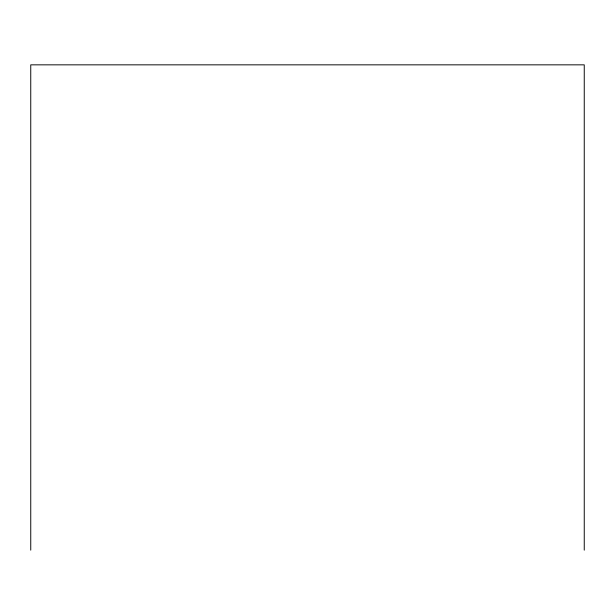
<?xml version="1.0" encoding="UTF-8"?>
<svg xmlns="http://www.w3.org/2000/svg" width="615" height="615" viewBox="0 0 615 615"><rect width="100%" height="100%" fill="white"/><g stroke="black" fill="none" stroke-linecap="round" stroke-linejoin="round"><path stroke-width="0.92" d="M584.25 550.156L584.25 64.844L30.75 64.844L30.75 550.156"/></g></svg>
